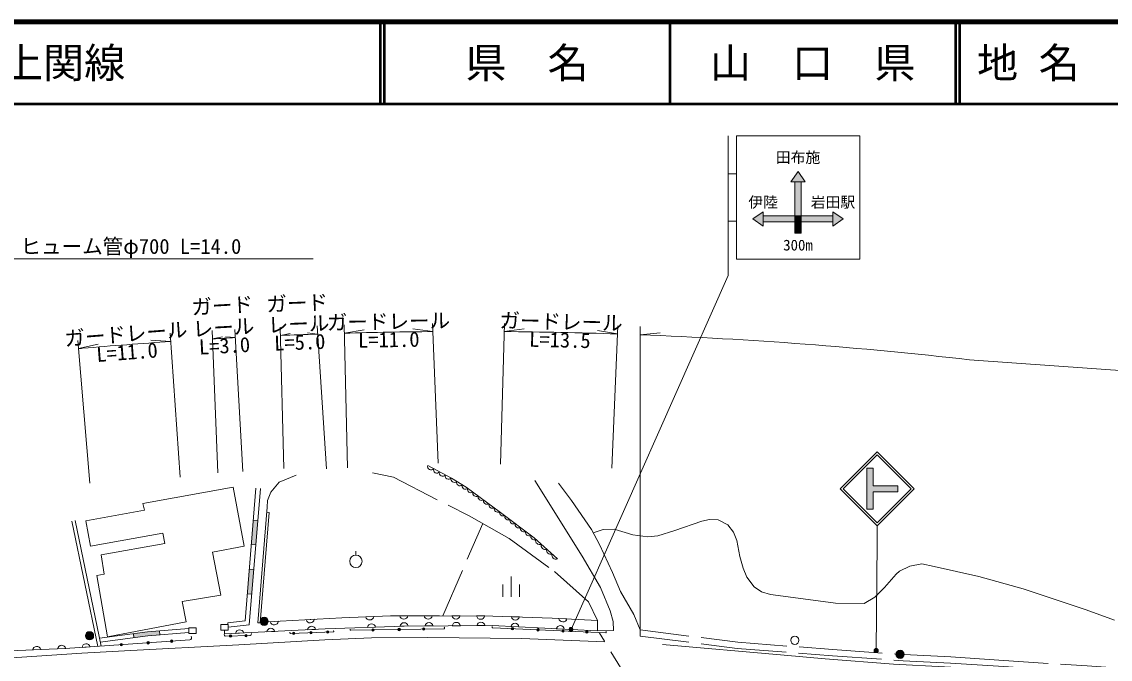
# Model space of a CAD drawing. Units: millimetres, scale not verified. Extents: x 40000 to 680000, y 20000 to 380000.
# Drawn here: x 254150 to 386586, y 302400 to 380000 of the extents above; entities that cross this region are included whole.
import ezdxf
from ezdxf.enums import TextEntityAlignment as Align

# ---------------------------------------------------------------- set-up
doc = ezdxf.new("R2010")
doc.units = ezdxf.units.MM
doc.header["$LTSCALE"] = 1000
doc.linetypes.add('DASHED', pattern=[7.5, 6, -1.5])
for name, color, linetype, lineweight in [('M-BGD', 7, 'Continuous', 13), ('M-STR-HTXT', 7, 'Continuous', 13), ('M-STR-STRC', 7, 'Continuous', 13), ('M-TTL', 2, 'Continuous', 140), ('M-TTL-LINE', 7, 'Continuous', 50)]:
    doc.layers.add(name, color=color, linetype=linetype, lineweight=lineweight)
doc.layers.add('M-TTL-TXT', color=7, linetype='Continuous')
doc.styles.add('ＭＳ ゴシック', font='')
doc.styles.get('ＭＳ ゴシック').set_extended_font_data('MS Gothic')

msp = doc.modelspace()

# ---------------------------------------------------------------- hatches: boundary and pattern name
at = {"layer": 'M-BGD'}
for points in [[(282872, 319305), (282323, 319349), (282080, 316359), (282628, 316315)], [(282384, 313324), (281836, 313369), (281593, 310379), (282141, 310334)], [(283148, 307009, -1), (284148, 307009, -0.41421), (283648, 306509, -0.41421)], [(296724, 305968, -1), (297024, 305968, -1)], [(299918, 306021, -1), (300218, 306021, -1)], [(302909, 306071, -1), (303209, 306071, -1)], [(313713, 306118, -1), (314013, 306118, -1)], [(316803, 305979, -1), (317103, 305979, -1)], [(319855, 305841, -1), (320155, 305841, -1)], [(261897, 305255, -1), (262897, 305255, -0.41421), (262397, 304755, -0.41421)], [(270902, 305857), (269450, 305742), (267739, 305519), (267804, 305024), (269502, 305245), (270942, 305359)], [(272230, 304604, -1), (272530, 304604, -1)], [(279390, 305218, -1), (279690, 305218, -1)], [(281283, 305272, -1), (281583, 305272, -1)], [(287072, 305563, -1), (287372, 305563, -1)], [(289179, 305641, -1), (289479, 305641, -1)], [(291222, 305717, -1), (291522, 305717, -1)], [(322751, 305711, -1), (323051, 305711, -1)], [(266123, 304172, -1), (266423, 304172, -1)], [(269385, 304403, -1), (269685, 304403, -1)], [(360518, 302997, -1), (361518, 302997, -0.41421), (361018, 302497, -0.41421)]]:
    msp.add_hatch(color=256, dxfattribs=at).paths.add_polyline_path(points)
at = {"layer": 'M-STR-HTXT'}
for points in [[(321203, 306140, -1), (320763, 305901, -1)], [(358327, 303577, -1), (357888, 303338, -1)]]:
    msp.add_hatch(color=256, dxfattribs=at).paths.add_polyline_path(points)
at = {"layer": 'M-STR-STRC'}
for points in [[(348975, 360505), (349475, 360505), (348600, 361755), (347725, 360505), (348225, 360505)], [(348975, 360505), (348225, 360505), (348225, 356380), (348975, 356380)], [(344350, 356380), (344350, 356880), (343100, 356005), (344350, 355130), (344350, 355630)], [(348225, 356380), (344350, 356380), (344350, 355630), (348225, 355630)], [(348975, 356380), (348225, 356380), (348225, 355630), (348975, 355630)], [(352850, 356380), (348975, 356380), (348975, 355630), (352850, 355630)], [(352850, 356880), (352850, 356380), (352850, 355630), (352850, 355130), (354100, 356005)], [(352850, 355630), (352850, 355130), (354100, 356005), (352850, 356880), (352850, 356380)], [(348225, 354255), (348975, 354255), (348975, 355630), (348225, 355630)], [(356974, 320652), (357724, 320652), (357724, 322777), (360724, 322777), (360724, 323527), (357724, 323527), (357724, 325652), (356974, 325652)]]:
    msp.add_hatch(color=256, dxfattribs=at).paths.add_polyline_path(points)

# ---------------------------------------------------------------- linework, layer by layer
at = {"layer": 'M-BGD'}
for p, q in [((263390, 303970), (260250, 319221)), ((263792, 303997), (260642, 319301)), ((282323, 319349), (282872, 319305)), ((282080, 316359), (282628, 316315)), ((294811, 315068), (294811, 315568)), ((281836, 313369), (282384, 313324)), ((312696, 309989), (312696, 311489)), ((313696, 309989), (313696, 312489)), ((314696, 309989), (314696, 311489)), ((281593, 310379), (282141, 310334)), ((289736, 307259), (288747, 307204)), ((296988, 307603), (295998, 307563)), ((301129, 307690), (300138, 307688)), ((304090, 307697), (303099, 307695)), ((307482, 307684), (306491, 307690)), ((310477, 307667), (309487, 307673)), ((314709, 307549), (313719, 307583)), ((320481, 307320), (319491, 307370)), ((279214, 306840), (279214, 306643)), ((285370, 307016), (284381, 306961)), ((288919, 305983), (289909, 306032)), ((294208, 305923), (305546, 306113)), ((296214, 306279), (297204, 306315)), ((300169, 306424), (301159, 306461)), ((303206, 306458), (304197, 306464)), ((306524, 306478), (307514, 306484)), ((309528, 306497), (310519, 306503)), ((311475, 306225), (325212, 305607)), ((313659, 306393), (314648, 306342)), ((319187, 306112), (320177, 306062)), ((267804, 305024), (267739, 305519)), ((270942, 305359), (270902, 305857)), ((278908, 305200), (281940, 305286)), ((280171, 305550), (281161, 305599)), ((283956, 305737), (284946, 305786)), ((286848, 305549), (292063, 305743)), ((255467, 303538), (256457, 303579)), ((258503, 303665), (259493, 303707)), ((261479, 303842), (262468, 303908))]:
    msp.add_line(p, q, dxfattribs=at)
at = {"layer": 'M-BGD', "linetype": 'DASHED'}
for p, q in [((305375, 307697), (310236, 318911)), ((332897, 291812), (324386, 305645))]:
    msp.add_line(p, q, dxfattribs=at)
at = {"layer": 'M-BGD'}
for points in [[(303555, 325974), (306442, 324437), (308211, 323341), (312402, 320280), (316478, 317170), (319335, 314614)], [(287517, 324788), (285478, 323960), (284461, 322725), (284052, 321707), (284006, 320909), (282866, 306842), (283165, 306818), (284255, 320267), (283956, 320291)], [(278823, 305943), (278823, 305483), (291078, 306089), (300664, 306442), (311383, 306508), (324218, 305856), (326147, 305878), (326109, 306983), (325751, 308288), (324555, 311139), (322324, 314956), (316565, 324152)], [(279214, 306840), (281323, 307070), (282640, 323232)], [(279273, 306293), (281834, 306572), (283188, 323187)], [(319463, 323852), (321025, 321740), (323473, 318213), (324433, 316386), (326030, 312953), (327016, 310652), (328636, 307832), (329372, 305978)], [(323688, 317804), (324875, 318194), (326210, 318248), (328492, 317558), (330307, 317304), (331558, 317424), (333624, 318052), (336898, 319211), (337845, 319413), (338878, 319362), (340062, 318763), (340756, 317881), (341148, 316857), (341514, 314897), (341916, 313482), (342385, 312376), (343279, 311214), (344162, 310619), (345266, 310266), (346809, 310065), (353142, 309207), (356638, 309191), (357963, 309957), (359130, 311142), (360557, 312754), (360966, 313114), (362195, 313714), (363672, 314026), (365172, 313671), (370588, 312483), (375983, 310976), (383678, 308408), (387118, 307162)], [(324218, 305856), (324218, 307128), (318695, 307411), (311447, 307661), (304977, 307699), (299007, 307685), (293078, 307444), (284094, 306945)], [(274462, 306139), (269450, 305742), (263590, 304979)], [(250796, 303342), (259404, 303703), (264206, 304025), (274583, 304761)], [(261473, 303159), (266640, 303429), (280548, 304158), (291040, 304760), (296692, 304992), (303565, 305042), (314955, 304926), (325085, 304508)], [(274462, 305638), (269502, 305245), (263691, 304488)], [(332102, 304184), (346905, 302900), (351913, 302438), (360199, 301800), (366430, 301470), (372732, 301163), (382875, 300457), (393565, 299713), (405956, 298909), (419149, 297901), (452732, 295382), (470297, 294145), (488536, 292720), (499100, 291915), (523700, 290475), (540069, 289318), (540880, 289372), (541913, 289967), (543130, 291240), (543457, 291350)]]:
    msp.add_lwpolyline(points, dxfattribs=at)
at = {"layer": 'M-BGD', "linetype": 'DASHED'}
for points in [[(296841, 325091), (299362, 324544), (308583, 319852), (313442, 317087), (318960, 313062), (323115, 309382), (324218, 307128)], [(329372, 305978), (341265, 304471), (352844, 303580), (361454, 302966), (367175, 302675), (373036, 302288), (383782, 301581), (394899, 300818), (406365, 300053), (420681, 298951), (454267, 296367), (471305, 295193), (489383, 293845), (499368, 293134), (499705, 293113)], [(329372, 305222), (341189, 303725), (352788, 302832), (361408, 302217), (367131, 301926), (372987, 301540), (383732, 300833), (394848, 300070), (406311, 299305), (420623, 298203), (454212, 295619), (471251, 294445), (489329, 293097), (499317, 292386), (520123, 291068)]]:
    msp.add_lwpolyline(points, dxfattribs=at)
at = {"layer": 'M-BGD'}
for points in [[(261935, 319228), (269064, 320552), (268895, 321351), (279880, 323344), (281226, 316181), (277352, 315452), (278365, 310200), (273675, 309441), (274147, 306947), (264601, 305111), (263301, 312609), (264195, 312740), (263819, 315091), (271550, 316491), (271319, 317763), (262504, 316167)], [(274462, 306238), (275362, 306238), (275362, 305538), (274462, 305538)], [(278373, 306643), (279273, 306643), (279273, 305943), (278373, 305943)]]:
    msp.add_lwpolyline(points, close=True, dxfattribs=at)
for centre, radius in [((294811, 314318), 750), ((283648, 307009), 500), ((296874, 305968), 150), ((300068, 306021), 150), ((303059, 306071), 150), ((313863, 306118), 150), ((316953, 305979), 150), ((320005, 305841), 150), ((262397, 305255), 500), ((272380, 304604), 150), ((279540, 305218), 150), ((281433, 305272), 150), ((287222, 305563), 150), ((289329, 305641), 150), ((291372, 305717), 150), ((322901, 305711), 150), ((348209, 304711), 500), ((266273, 304172), 150), ((269535, 304403), 150), ((361018, 302997), 500)]:
    msp.add_circle(centre, radius, dxfattribs=at)
for centre, radius, start, end in [((303942, 325846), 408, 161.63954, 322.30225), ((304651, 325468), 408, 161.63954, 322.30225), ((305361, 325090), 408, 161.63954, 322.30225), ((306070, 324712), 408, 161.63954, 322.30225), ((306780, 324335), 408, 161.63954, 315.3417), ((307457, 323920), 408, 161.63954, 314.8233), ((308131, 323502), 408, 161.63954, 312.16288), ((308792, 323071), 408, 161.63954, 306.07221), ((309461, 322647), 439, 167.52228, 300.18947), ((310111, 322172), 439, 167.52228, 300.18947), ((310760, 321698), 439, 167.52228, 300.18947), ((311410, 321223), 439, 167.52228, 300.18947), ((312060, 320749), 439, 167.52228, 300.18947), ((312710, 320274), 439, 167.52228, 298.22874), ((313346, 319792), 439, 167.52228, 297.77431), ((313980, 319309), 439, 167.52228, 297.77431), ((314614, 318825), 439, 167.52228, 297.77431), ((315247, 318341), 439, 167.52228, 297.77431), ((315881, 317858), 439, 167.52228, 297.77431), ((316514, 317374), 439, 167.52228, 294.45623), ((317166, 316836), 490, 163.55146, 292.82923), ((317832, 316253), 494, 164.61251, 291.76818), ((318492, 315663), 494, 164.61251, 291.76818), ((319152, 315073), 494, 164.61251, 291.76818), ((289236, 307329), 505, 194.35136, 352.00955), ((296489, 307681), 505, 193.49932, 351.15751), ((300633, 307787), 505, 191.30386, 348.96205), ((303594, 307794), 505, 191.30386, 348.96205), ((306987, 307785), 505, 190.83186, 348.49005), ((309983, 307767), 505, 190.83186, 348.49005), ((314218, 307663), 505, 189.19801, 346.8562), ((319991, 307443), 505, 188.23934, 345.89753), ((280671, 305476), 505, 14.00442, 171.66261), ((284456, 305664), 505, 14.00442, 171.66261), ((284870, 307086), 505, 194.35136, 352.00955), ((289419, 305909), 505, 14.00442, 171.66261), ((294212, 306026), 102, 148.48172, 267.51134), ((296713, 306199), 505, 13.28014, 170.93833), ((300668, 306345), 505, 13.28014, 170.93833), ((303702, 306363), 505, 11.52239, 169.18058), ((305493, 306201), 102, 300.9841, 60.01372), ((307020, 306384), 505, 11.52239, 169.18058), ((310024, 306402), 505, 11.52239, 169.18058), ((311480, 306327), 102, 148.48172, 267.51134), ((314148, 306270), 505, 8.26317, 165.92136), ((319677, 305989), 505, 8.26317, 165.92136), ((274521, 305040), 286, 282.42959, 31.76288), ((278985, 305397), 211, 167.68731, 248.57521), ((281868, 305524), 248, 286.79228, 1.18836), ((286852, 305651), 102, 148.48172, 267.51134), ((292011, 305830), 102, 300.9841, 60.01372), ((325159, 305695), 102, 300.9841, 60.01372), ((165087, 1603407), 1303816, 265.63584, 274.23952), ((255966, 303461), 505, 13.57301, 171.2312), ((259002, 303588), 505, 13.57301, 171.2312), ((261980, 303778), 505, 15.01119, 172.66938)]:
    msp.add_arc(centre, radius, start, end, dxfattribs=at)
at = {"layer": 'M-STR-HTXT'}
for p, q in [((252832, 351146), (289620, 351146)), ((320983, 306021), (340100, 349120)), ((293771, 325715), (293382, 343088)), ((304821, 326263), (304132, 343284)), ((312407, 326138), (312877, 343285)), ((273412, 324581), (272214, 342078)), ((278022, 325092), (277332, 342398)), ((281059, 325263), (280094, 342551)), ((286041, 325605), (285588, 342813)), ((285615, 341813), (286822, 342035)), ((290141, 341987), (288920, 342115)), ((291216, 325562), (290075, 342985)), ((293404, 342089), (295825, 342498)), ((304172, 342284), (301738, 342605)), ((312849, 342286), (315283, 342607)), ((326619, 342002), (324200, 342423)), ((325927, 325661), (326661, 343001)), ((329372, 305222), (329385, 342903)), ((329387, 341902), (331829, 342149)), ((262432, 323842), (260985, 341206)), ((261068, 340209), (263461, 340754)), ((272282, 341080), (269833, 341256)), ((277372, 341399), (278576, 341639)), ((280150, 341553), (278927, 341659)), ((369470, 338860), (502079, 329265)), ((358108, 303457), (358224, 316653))]:
    msp.add_line(p, q, dxfattribs=at)
for centre in [(320983, 306021), (358108, 303457)]:
    msp.add_circle(centre, 250, dxfattribs=at)
for centre, radius, start, end in [((308596, -197698), 540000, 91.95852, 92.4391), ((308596, -197698), 540000, 90.46933, 91.61206), ((308596, -197698), 540000, 88.08732, 89.54867), ((308596, -197698), 540000, 83.52721, 87.79345), ((308596, -197698), 540000, 93.85591, 94.99756), ((308596, -197698), 540000, 93.01957, 93.31477), ((165171, 1494327), 1158095, 274.74983, 274.77399)]:
    msp.add_arc(centre, radius, start, end, dxfattribs=at)
at = {"layer": 'M-STR-STRC'}
for p, q in [((340100, 366120), (340100, 349120)), ((341100, 366120), (356100, 366120)), ((341100, 366120), (341100, 351120)), ((356100, 366120), (356100, 351120)), ((347725, 360505), (348600, 361755)), ((348600, 361755), (349475, 360505)), ((340100, 361495), (341100, 361495)), ((349475, 360505), (347725, 360505)), ((348225, 360505), (348225, 354255)), ((348975, 360505), (348975, 354255)), ((343100, 356005), (344350, 356880)), ((344350, 356880), (344350, 355130)), ((344350, 356380), (352850, 356380)), ((352850, 355130), (352850, 356880)), ((352850, 356880), (354100, 356005)), ((340100, 355745), (341100, 355745)), ((344350, 355130), (343100, 356005)), ((344350, 355630), (352850, 355630)), ((354100, 356005), (352850, 355130)), ((348225, 354255), (348975, 354255)), ((341100, 351120), (356100, 351120)), ((353724, 323153), (358224, 327653)), ((354078, 323153), (358224, 327299)), ((362725, 323152), (358224, 327653)), ((362371, 323152), (358224, 327299)), ((356974, 325652), (357724, 325652)), ((356974, 325652), (356974, 320652)), ((357724, 325652), (357724, 323527)), ((353724, 323153), (358224, 318652)), ((354078, 323153), (358224, 319006)), ((357724, 323527), (360724, 323527)), ((358224, 319006), (362371, 323152)), ((358225, 318652), (362725, 323152)), ((360724, 323527), (360724, 322777)), ((357724, 322777), (360724, 322777)), ((357724, 322777), (357724, 320652)), ((356974, 320652), (357724, 320652)), ((358224, 318652), (358224, 316653))]:
    msp.add_line(p, q, dxfattribs=at)
for points in [[(348600, 361755), (349475, 360505), (347725, 360505)], [(348225, 360505), (348975, 360505), (348975, 356380), (348225, 356380)], [(344350, 356880), (344350, 355130), (343100, 356005)], [(344350, 356380), (348225, 356380), (348225, 355630), (344350, 355630)], [(348225, 356380), (348975, 356380), (348975, 355630), (348225, 355630)], [(348975, 356380), (352850, 356380), (352850, 355630), (348975, 355630)], [(352850, 356380), (352850, 356880), (354100, 356005), (352850, 355130)], [(348225, 355630), (348975, 355630), (348975, 354255), (348225, 354255)], [(356974, 325652), (357724, 325652), (357724, 323527), (360724, 323527), (360724, 322777), (357724, 322777), (357724, 320652), (356974, 320652)]]:
    msp.add_lwpolyline(points, close=True, dxfattribs=at)
at = {"layer": 'M-TTL'}
msp.add_line((680000, 380000), (40000, 380000), dxfattribs=at)
at = {"layer": 'M-TTL-LINE'}
for p, q in [((297750, 380000), (297750, 370000)), ((298250, 380000), (298250, 370000)), ((333000, 380000), (333000, 370000)), ((367750, 380000), (367750, 370000)), ((368250, 380000), (368250, 370000)), ((40000, 370000), (680000, 370000))]:
    msp.add_line(p, q, dxfattribs=at)

# ---------------------------------------------------------------- texts
at = {"layer": 'M-STR-HTXT', "style": 'ＭＳ ゴシック'}
msp.add_text('ヒューム管φ700 L=14.0', height=1833, dxfattribs=at).set_placement((253997, 351195), align=Align.BOTTOM_LEFT)
for s, rotation, p in [('ガード', 3.146, (278621, 343990)), ('ガード', 2.162, (287717, 344287)), ('ガードレール', 0.955, (298790, 342058)), ('ガードレール', 358.661, (319731, 342032)), ('ガードレール', 4.387, (266928, 340537)), ('レール', 3.146, (278769, 341323)), ('レール', 2.162, (287883, 341750))]:
    msp.add_text(s, height=1833, rotation=rotation, dxfattribs=at).set_placement(p, align=Align.BOTTOM_CENTER)
for s, rotation, p in [('L=5.0', 2.162, (287938, 341907)), ('L=11.0', 0.955, (298788, 342213)), ('L=13.5', 358.661, (319649, 342189)), ('L=11.0', 4.387, (266884, 340689)), ('L=3.0', 3.146, (278763, 341478))]:
    msp.add_text(s, height=1833, rotation=rotation, dxfattribs=at).set_placement(p, align=Align.TOP_CENTER)
at = {"layer": 'M-STR-STRC', "style": 'ＭＳ ゴシック'}
for s, p in [('田布施', (348600, 362434)), ('伊陸', (344350, 356980)), ('岩田駅', (352850, 356980))]:
    msp.add_text(s, height=1320, dxfattribs=at).set_placement(p, align=Align.BOTTOM_CENTER)
msp.add_text('300m', height=1320, dxfattribs=at).set_placement((346800, 351758), align=Align.BOTTOM_LEFT)
at = {"layer": 'M-TTL-TXT', "style": 'ＭＳ ゴシック'}
for s, p in [('主要地方道\u3000光上関線', (216734, 375000)), ('地 名', (370380, 375000))]:
    msp.add_text(s, height=3666, dxfattribs=at).set_placement(p, align=Align.MIDDLE_LEFT)
for s, p in [('県\u3000名', (315625, 375000)), ('山\u3000口\u3000県', (350375, 375000))]:
    msp.add_text(s, height=3666, dxfattribs=at).set_placement(p, align=Align.MIDDLE_CENTER)

doc.saveas('drawing.dxf')
